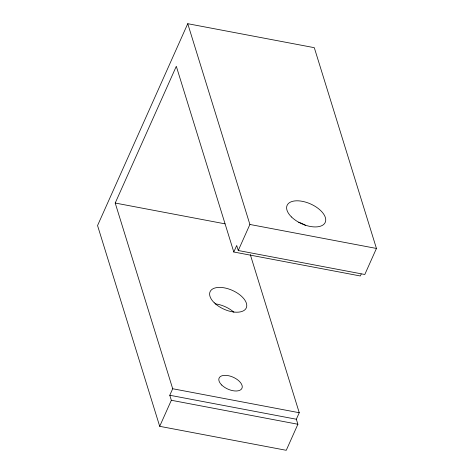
<?xml version="1.0" encoding="UTF-8"?>
<svg xmlns="http://www.w3.org/2000/svg" width="474" height="474" viewBox="0 0 474 474"><rect width="100%" height="100%" fill="white"/><g stroke="black" fill="none" stroke-linecap="round" stroke-linejoin="round"><path stroke-width="0.71" d="M361.218 274.031L360.341 275.981L233.795 252.002L236.704 245.491L238.256 250.509L364.808 274.487L376.445 248.447L314.298 47.678L187.745 23.7L97.555 225.553L159.702 426.322L286.255 450.3L297.891 424.254L296.339 419.235L299.248 412.724L250.284 254.556M159.702 426.322L171.339 400.275L169.787 395.257L172.696 388.745L115.212 203.038L176.31 66.295L233.795 252.002M238.256 250.509L249.893 224.463L187.745 23.7M249.893 224.463L376.445 248.447M115.212 203.038L225.032 223.847M172.696 388.745L299.248 412.724M169.787 395.257L296.339 419.235M171.339 400.275L297.891 424.254M215.214 303.852A19.831 10.309 24.1 0 1 233.895 312.224M298.661 222.223A20.874 10.849 24.1 0 1 305.457 225.316M214.26 302.773A19.831 10.309 24.1 0 0 245.81 308.752A19.831 10.309 24.1 0 0 224.504 287.884A19.831 10.309 24.1 0 0 214.26 302.773M291.516 216.997A20.874 10.849 24.1 0 0 324.726 223.29A20.874 10.849 24.1 0 0 302.293 201.32A20.874 10.849 24.1 0 0 291.516 216.997M221.737 385.042A12.525 6.512 24.1 0 0 241.663 388.816A12.525 6.512 24.1 0 0 228.201 375.639A12.525 6.512 24.1 0 0 221.737 385.042"/></g></svg>
